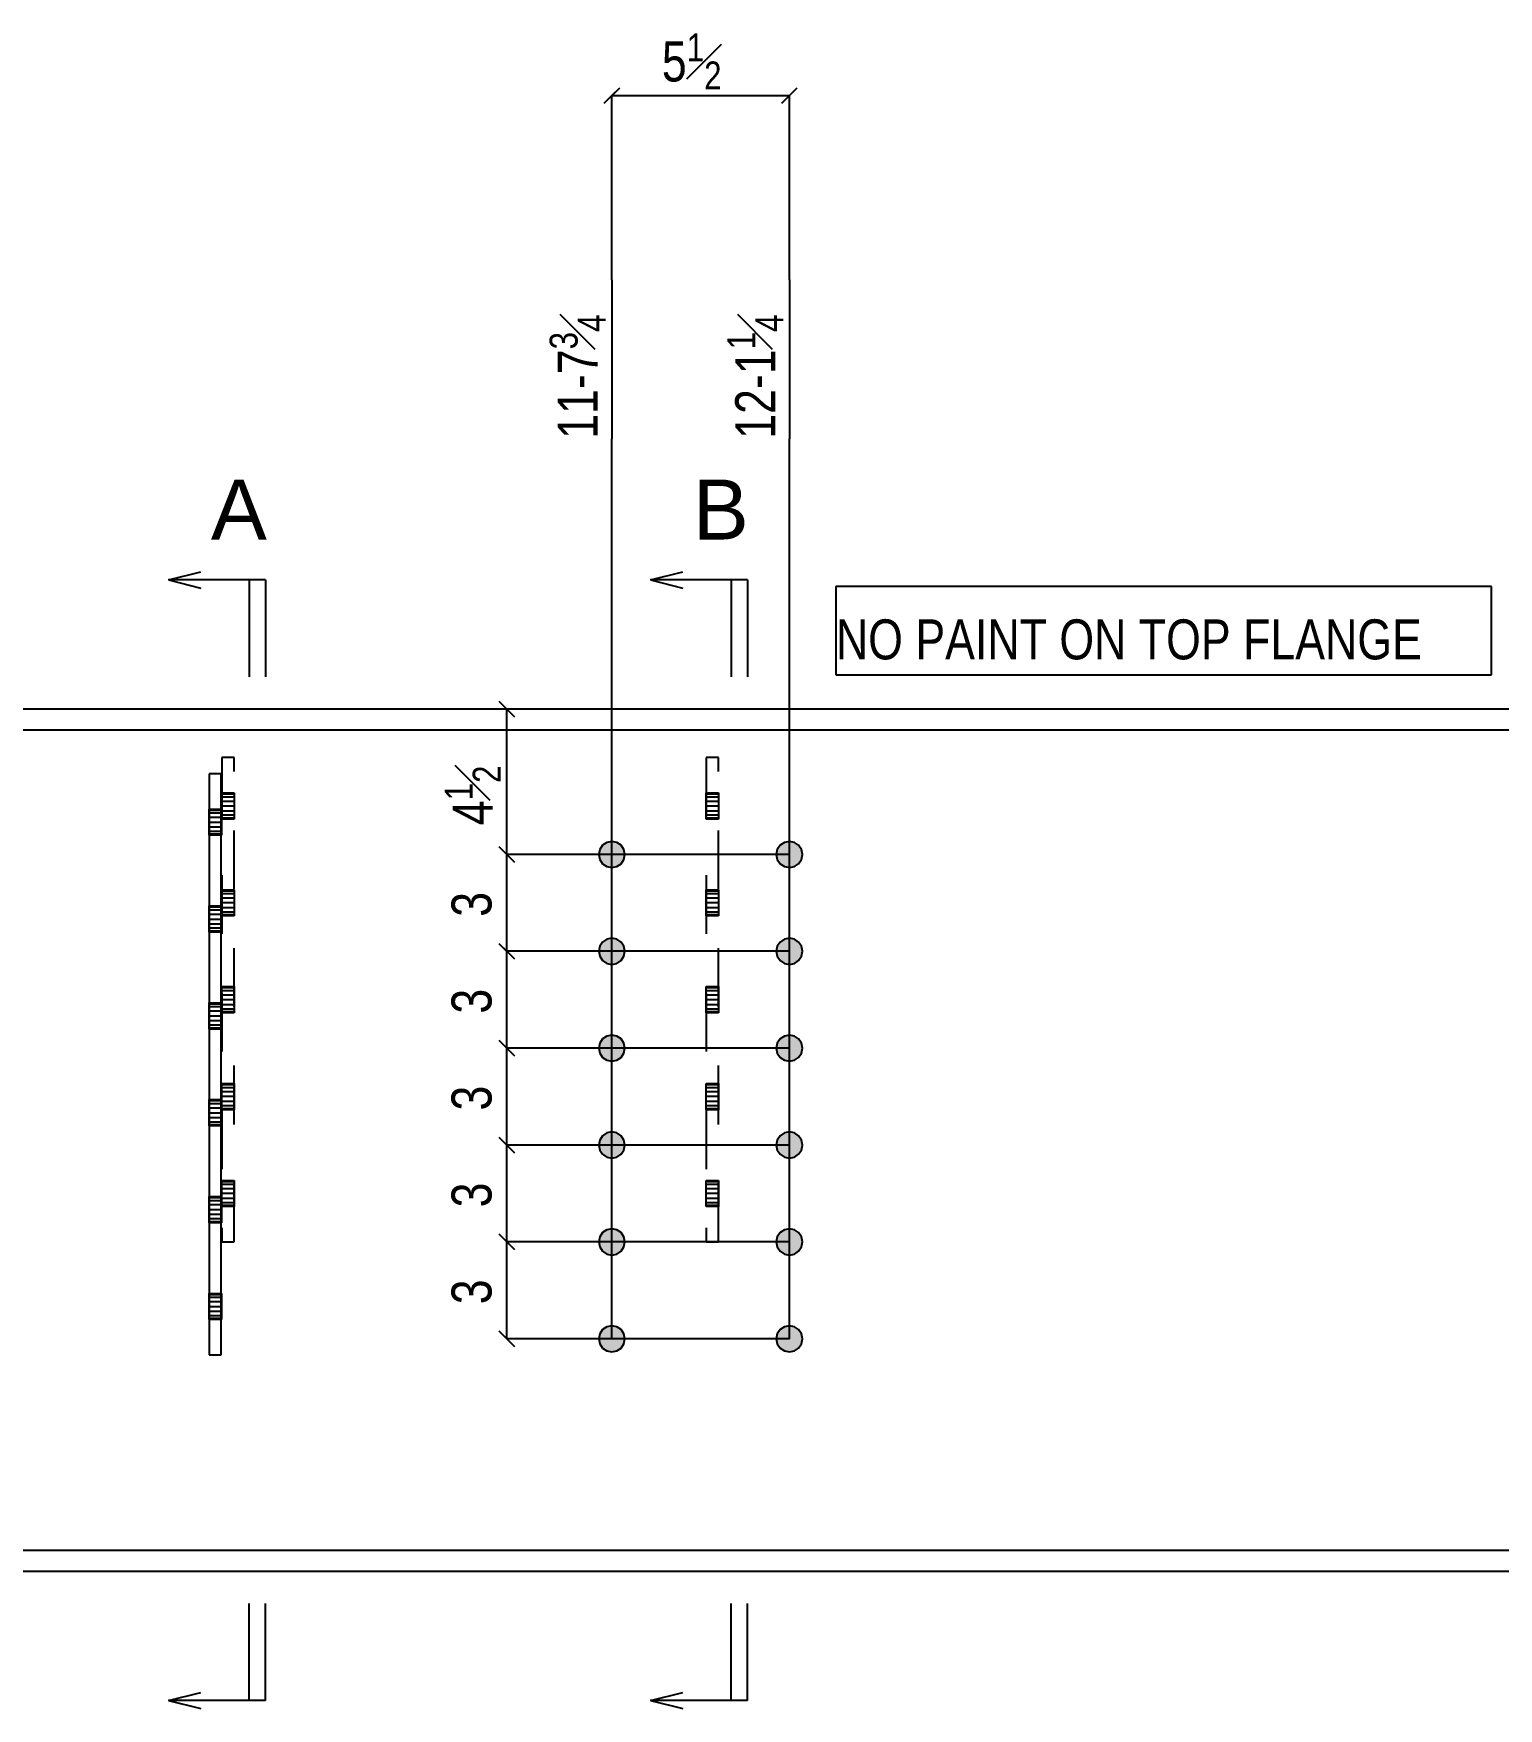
# Model space of a CAD drawing. Extents: x -23 to 149, y -71 to 107.
# Drawn here: x 22.3 to 67.7, y -30.9 to 20.9 of the extents above; entities that cross this region are included whole.
import ezdxf

# ---------------------------------------------------------------- set-up
doc = ezdxf.new("R2010")
doc.units = 0
doc.header["$LTSCALE"] = 91.023009
doc.header["$MEASUREMENT"] = 0
doc.linetypes.add('SDS2_5', pattern=[0.04, 0.02, -0.02])
doc.layers.get('0').update_dxf_attribs({"linetype": 'CONTINUOUS'})
for name, color, linetype in [('OUTLINE', 7, 'CONTINUOUS'), ('SYSTEM_ANNOTATION', 7, 'CONTINUOUS'), ('USER_ANNOTATION', 7, 'CONTINUOUS')]:
    doc.layers.add(name, color=color, linetype=linetype)
doc.styles.add('ARIAL', font='arial.ttf', dxfattribs={"width": 0.8, "height": 0.2})

msp = doc.modelspace()

# ---------------------------------------------------------------- hatches: boundary and pattern name
for points in [[(39.844, -4.5), (39.875, -4.655), (39.963, -4.787), (40.095, -4.875), (40.25, -4.906), (40.405, -4.875), (40.537, -4.787), (40.625, -4.655), (40.656, -4.5), (40.625, -4.345), (40.537, -4.213), (40.405, -4.125), (40.25, -4.094), (40.095, -4.125), (39.963, -4.213), (39.875, -4.345), (39.844, -4.5)], [(45.344, -4.5), (45.375, -4.655), (45.463, -4.787), (45.595, -4.875), (45.75, -4.906), (45.905, -4.875), (46.037, -4.787), (46.125, -4.655), (46.156, -4.5), (46.125, -4.345), (46.037, -4.213), (45.905, -4.125), (45.75, -4.094), (45.595, -4.125), (45.463, -4.213), (45.375, -4.345), (45.344, -4.5)], [(39.844, -7.5), (39.875, -7.655), (39.963, -7.787), (40.095, -7.875), (40.25, -7.906), (40.405, -7.875), (40.537, -7.787), (40.625, -7.655), (40.656, -7.5), (40.625, -7.345), (40.537, -7.213), (40.405, -7.125), (40.25, -7.094), (40.095, -7.125), (39.963, -7.213), (39.875, -7.345), (39.844, -7.5)], [(45.344, -7.5), (45.375, -7.655), (45.463, -7.787), (45.595, -7.875), (45.75, -7.906), (45.905, -7.875), (46.037, -7.787), (46.125, -7.655), (46.156, -7.5), (46.125, -7.345), (46.037, -7.213), (45.905, -7.125), (45.75, -7.094), (45.595, -7.125), (45.463, -7.213), (45.375, -7.345), (45.344, -7.5)], [(39.844, -10.5), (39.875, -10.655), (39.963, -10.787), (40.095, -10.875), (40.25, -10.906), (40.405, -10.875), (40.537, -10.787), (40.625, -10.655), (40.656, -10.5), (40.625, -10.345), (40.537, -10.213), (40.405, -10.125), (40.25, -10.094), (40.095, -10.125), (39.963, -10.213), (39.875, -10.345), (39.844, -10.5)], [(45.344, -10.5), (45.375, -10.655), (45.463, -10.787), (45.595, -10.875), (45.75, -10.906), (45.905, -10.875), (46.037, -10.787), (46.125, -10.655), (46.156, -10.5), (46.125, -10.345), (46.037, -10.213), (45.905, -10.125), (45.75, -10.094), (45.595, -10.125), (45.463, -10.213), (45.375, -10.345), (45.344, -10.5)], [(39.844, -13.5), (39.875, -13.655), (39.963, -13.787), (40.095, -13.875), (40.25, -13.906), (40.405, -13.875), (40.537, -13.787), (40.625, -13.655), (40.656, -13.5), (40.625, -13.345), (40.537, -13.213), (40.405, -13.125), (40.25, -13.094), (40.095, -13.125), (39.963, -13.213), (39.875, -13.345), (39.844, -13.5)], [(45.344, -13.5), (45.375, -13.655), (45.463, -13.787), (45.595, -13.875), (45.75, -13.906), (45.905, -13.875), (46.037, -13.787), (46.125, -13.655), (46.156, -13.5), (46.125, -13.345), (46.037, -13.213), (45.905, -13.125), (45.75, -13.094), (45.595, -13.125), (45.463, -13.213), (45.375, -13.345), (45.344, -13.5)], [(39.844, -16.5), (39.875, -16.655), (39.963, -16.787), (40.095, -16.875), (40.25, -16.906), (40.405, -16.875), (40.537, -16.787), (40.625, -16.655), (40.656, -16.5), (40.625, -16.345), (40.537, -16.213), (40.405, -16.125), (40.25, -16.094), (40.095, -16.125), (39.963, -16.213), (39.875, -16.345), (39.844, -16.5)], [(45.344, -16.5), (45.375, -16.655), (45.463, -16.787), (45.595, -16.875), (45.75, -16.906), (45.905, -16.875), (46.037, -16.787), (46.125, -16.655), (46.156, -16.5), (46.125, -16.345), (46.037, -16.213), (45.905, -16.125), (45.75, -16.094), (45.595, -16.125), (45.463, -16.213), (45.375, -16.345), (45.344, -16.5)], [(39.844, -19.5), (39.875, -19.655), (39.963, -19.787), (40.095, -19.875), (40.25, -19.906), (40.405, -19.875), (40.537, -19.787), (40.625, -19.655), (40.656, -19.5), (40.625, -19.345), (40.537, -19.213), (40.405, -19.125), (40.25, -19.094), (40.095, -19.125), (39.963, -19.213), (39.875, -19.345), (39.844, -19.5)], [(45.344, -19.5), (45.375, -19.655), (45.463, -19.787), (45.595, -19.875), (45.75, -19.906), (45.905, -19.875), (46.037, -19.787), (46.125, -19.655), (46.156, -19.5), (46.125, -19.345), (46.037, -19.213), (45.905, -19.125), (45.75, -19.094), (45.595, -19.125), (45.463, -19.213), (45.375, -19.345), (45.344, -19.5)]]:
    msp.add_hatch(color=3).paths.add_polyline_path(points, flags=16)

# ---------------------------------------------------------------- linework, layer by layer
at = {"layer": 'OUTLINE', "color": 2, "linetype": 'CONTINUOUS'}
for p, q in [((90.5, 0), (5.5, 0)), ((5.5, -0.64), (90.5, -0.64)), ((28.155, -2), (27.78, -2)), ((27.78, -2), (27.78, -20)), ((28.155, -20), (28.155, -2)), ((27.78, -20), (28.155, -20)), ((90.5, -26.06), (5.5, -26.06)), ((5.5, -26.7), (90.5, -26.7))]:
    msp.add_line(p, q, dxfattribs=at)
at = {"layer": 'OUTLINE', "color": 1, "linetype": 'SDS2_5'}
for p, q in [((28.55, -1.5), (28.175, -1.5)), ((28.175, -1.5), (28.175, -16.5)), ((28.55, -16.5), (28.55, -1.5)), ((43.55, -1.5), (43.175, -1.5)), ((43.175, -1.5), (43.175, -16.5)), ((43.55, -16.5), (43.55, -1.5)), ((27.775, -3.125), (27.775, -3.094)), ((27.775, -3.094), (27.78, -3.094)), ((27.78, -3.094), (28.155, -3.094)), ((28.155, -3.094), (28.16, -3.094)), ((28.16, -3.094), (28.16, -3.125)), ((28.17, -2.594), (28.175, -2.594)), ((28.17, -2.625), (28.17, -2.594)), ((28.17, -2.625), (28.175, -2.625)), ((28.17, -2.713), (28.17, -2.625)), ((28.17, -2.713), (28.175, -2.713)), ((28.17, -2.845), (28.17, -2.713)), ((28.17, -2.845), (28.175, -2.845)), ((28.17, -3), (28.17, -2.845)), ((28.175, -3), (28.17, -3)), ((28.17, -3.155), (28.17, -3)), ((28.175, -2.594), (28.55, -2.594)), ((28.175, -2.625), (28.55, -2.625)), ((28.175, -2.713), (28.55, -2.713)), ((28.175, -2.845), (28.55, -2.845)), ((28.55, -3), (28.175, -3)), ((28.55, -2.594), (28.555, -2.594)), ((28.55, -2.625), (28.555, -2.625)), ((28.55, -2.713), (28.555, -2.713)), ((28.55, -2.845), (28.555, -2.845)), ((28.555, -3), (28.55, -3)), ((28.555, -2.594), (28.555, -2.625)), ((28.555, -2.625), (28.555, -2.713)), ((28.555, -2.713), (28.555, -2.845)), ((28.555, -2.845), (28.555, -3)), ((28.555, -3), (28.555, -3.155)), ((43.17, -2.594), (43.175, -2.594)), ((43.17, -2.625), (43.17, -2.594)), ((43.17, -2.625), (43.175, -2.625)), ((43.17, -2.713), (43.17, -2.625)), ((43.17, -2.713), (43.175, -2.713)), ((43.17, -2.845), (43.17, -2.713)), ((43.17, -2.845), (43.175, -2.845)), ((43.17, -3), (43.17, -2.845)), ((43.175, -3), (43.17, -3)), ((43.17, -3.155), (43.17, -3)), ((43.175, -2.594), (43.55, -2.594)), ((43.175, -2.625), (43.55, -2.625)), ((43.175, -2.713), (43.55, -2.713)), ((43.175, -2.845), (43.55, -2.845)), ((43.55, -3), (43.175, -3)), ((43.55, -2.594), (43.555, -2.594)), ((43.55, -2.625), (43.555, -2.625)), ((43.55, -2.713), (43.555, -2.713)), ((43.55, -2.845), (43.555, -2.845)), ((43.555, -3), (43.55, -3)), ((43.555, -2.594), (43.555, -2.625)), ((43.555, -2.625), (43.555, -2.713)), ((43.555, -2.713), (43.555, -2.845)), ((43.555, -2.845), (43.555, -3)), ((43.555, -3), (43.555, -3.155)), ((27.775, -3.213), (27.775, -3.125)), ((27.775, -3.125), (27.78, -3.125)), ((27.775, -3.345), (27.775, -3.213)), ((27.775, -3.213), (27.78, -3.213)), ((27.775, -3.5), (27.775, -3.345)), ((27.775, -3.345), (27.78, -3.345)), ((27.775, -3.655), (27.775, -3.5)), ((27.775, -3.5), (27.78, -3.5)), ((27.78, -3.125), (28.155, -3.125)), ((27.78, -3.213), (28.155, -3.213)), ((27.78, -3.345), (28.155, -3.345)), ((27.78, -3.5), (28.155, -3.5)), ((28.155, -3.125), (28.16, -3.125)), ((28.155, -3.213), (28.16, -3.213)), ((28.155, -3.345), (28.16, -3.345)), ((28.155, -3.5), (28.16, -3.5)), ((28.16, -3.125), (28.16, -3.213)), ((28.16, -3.213), (28.16, -3.345)), ((28.16, -3.345), (28.16, -3.5)), ((28.16, -3.5), (28.16, -3.655)), ((28.175, -3.155), (28.17, -3.155)), ((28.17, -3.287), (28.17, -3.155)), ((28.175, -3.287), (28.17, -3.287)), ((28.17, -3.375), (28.17, -3.287)), ((28.175, -3.375), (28.17, -3.375)), ((28.17, -3.406), (28.17, -3.375)), ((28.175, -3.406), (28.17, -3.406)), ((28.55, -3.155), (28.175, -3.155)), ((28.55, -3.287), (28.175, -3.287)), ((28.55, -3.375), (28.175, -3.375)), ((28.55, -3.406), (28.175, -3.406)), ((28.555, -3.155), (28.55, -3.155)), ((28.555, -3.287), (28.55, -3.287)), ((28.555, -3.375), (28.55, -3.375)), ((28.555, -3.406), (28.55, -3.406)), ((28.555, -3.155), (28.555, -3.287)), ((28.555, -3.287), (28.555, -3.375)), ((28.555, -3.375), (28.555, -3.406)), ((43.175, -3.155), (43.17, -3.155)), ((43.17, -3.287), (43.17, -3.155)), ((43.175, -3.287), (43.17, -3.287)), ((43.17, -3.375), (43.17, -3.287)), ((43.175, -3.375), (43.17, -3.375)), ((43.17, -3.406), (43.17, -3.375)), ((43.175, -3.406), (43.17, -3.406)), ((43.55, -3.155), (43.175, -3.155)), ((43.55, -3.287), (43.175, -3.287)), ((43.55, -3.375), (43.175, -3.375)), ((43.55, -3.406), (43.175, -3.406)), ((43.555, -3.155), (43.55, -3.155)), ((43.555, -3.287), (43.55, -3.287)), ((43.555, -3.375), (43.55, -3.375)), ((43.555, -3.406), (43.55, -3.406)), ((43.555, -3.155), (43.555, -3.287)), ((43.555, -3.287), (43.555, -3.375)), ((43.555, -3.375), (43.555, -3.406)), ((27.775, -3.787), (27.775, -3.655)), ((27.78, -3.655), (27.775, -3.655)), ((27.775, -3.875), (27.775, -3.787)), ((27.78, -3.787), (27.775, -3.787)), ((27.775, -3.906), (27.775, -3.875)), ((27.78, -3.875), (27.775, -3.875)), ((27.78, -3.906), (27.775, -3.906)), ((28.155, -3.655), (27.78, -3.655)), ((28.155, -3.787), (27.78, -3.787)), ((28.155, -3.875), (27.78, -3.875)), ((28.155, -3.906), (27.78, -3.906)), ((28.16, -3.655), (28.155, -3.655)), ((28.16, -3.787), (28.155, -3.787)), ((28.16, -3.875), (28.155, -3.875)), ((28.16, -3.906), (28.155, -3.906)), ((28.16, -3.655), (28.16, -3.787)), ((28.16, -3.787), (28.16, -3.875)), ((28.16, -3.875), (28.16, -3.906)), ((28.17, -5.594), (28.175, -5.594)), ((28.17, -5.625), (28.17, -5.594)), ((28.17, -5.625), (28.175, -5.625)), ((28.17, -5.713), (28.17, -5.625)), ((28.175, -5.594), (28.55, -5.594)), ((28.175, -5.625), (28.55, -5.625)), ((28.55, -5.594), (28.555, -5.594)), ((28.55, -5.625), (28.555, -5.625)), ((28.555, -5.594), (28.555, -5.625)), ((28.555, -5.625), (28.555, -5.713)), ((43.17, -5.594), (43.175, -5.594)), ((43.17, -5.625), (43.17, -5.594)), ((43.17, -5.625), (43.175, -5.625)), ((43.17, -5.713), (43.17, -5.625)), ((43.175, -5.594), (43.55, -5.594)), ((43.175, -5.625), (43.55, -5.625)), ((43.55, -5.594), (43.555, -5.594)), ((43.55, -5.625), (43.555, -5.625)), ((43.555, -5.594), (43.555, -5.625)), ((43.555, -5.625), (43.555, -5.713)), ((27.775, -6.125), (27.775, -6.094)), ((27.775, -6.094), (27.78, -6.094)), ((27.775, -6.213), (27.775, -6.125)), ((27.775, -6.125), (27.78, -6.125)), ((27.775, -6.345), (27.775, -6.213)), ((27.775, -6.213), (27.78, -6.213)), ((27.78, -6.094), (28.155, -6.094)), ((27.78, -6.125), (28.155, -6.125)), ((27.78, -6.213), (28.155, -6.213)), ((28.155, -6.094), (28.16, -6.094)), ((28.155, -6.125), (28.16, -6.125)), ((28.155, -6.213), (28.16, -6.213)), ((28.16, -6.094), (28.16, -6.125)), ((28.16, -6.125), (28.16, -6.213)), ((28.16, -6.213), (28.16, -6.345)), ((28.17, -5.713), (28.175, -5.713)), ((28.17, -5.845), (28.17, -5.713)), ((28.17, -5.845), (28.175, -5.845)), ((28.17, -6), (28.17, -5.845)), ((28.175, -6), (28.17, -6)), ((28.17, -6.155), (28.17, -6)), ((28.175, -6.155), (28.17, -6.155)), ((28.17, -6.287), (28.17, -6.155)), ((28.175, -5.713), (28.55, -5.713)), ((28.175, -5.845), (28.55, -5.845)), ((28.55, -6), (28.175, -6)), ((28.55, -6.155), (28.175, -6.155)), ((28.55, -5.713), (28.555, -5.713)), ((28.55, -5.845), (28.555, -5.845)), ((28.555, -6), (28.55, -6)), ((28.555, -6.155), (28.55, -6.155)), ((28.555, -5.713), (28.555, -5.845)), ((28.555, -5.845), (28.555, -6)), ((28.555, -6), (28.555, -6.155)), ((28.555, -6.155), (28.555, -6.287)), ((43.17, -5.713), (43.175, -5.713)), ((43.17, -5.845), (43.17, -5.713)), ((43.17, -5.845), (43.175, -5.845)), ((43.17, -6), (43.17, -5.845)), ((43.175, -6), (43.17, -6)), ((43.17, -6.155), (43.17, -6)), ((43.175, -6.155), (43.17, -6.155)), ((43.17, -6.287), (43.17, -6.155)), ((43.175, -5.713), (43.55, -5.713)), ((43.175, -5.845), (43.55, -5.845)), ((43.55, -6), (43.175, -6)), ((43.55, -6.155), (43.175, -6.155)), ((43.55, -5.713), (43.555, -5.713)), ((43.55, -5.845), (43.555, -5.845)), ((43.555, -6), (43.55, -6)), ((43.555, -6.155), (43.55, -6.155)), ((43.555, -5.713), (43.555, -5.845)), ((43.555, -5.845), (43.555, -6)), ((43.555, -6), (43.555, -6.155)), ((43.555, -6.155), (43.555, -6.287)), ((27.775, -6.5), (27.775, -6.345)), ((27.775, -6.345), (27.78, -6.345)), ((27.775, -6.655), (27.775, -6.5)), ((27.775, -6.5), (27.78, -6.5)), ((27.775, -6.787), (27.775, -6.655)), ((27.78, -6.655), (27.775, -6.655)), ((27.78, -6.345), (28.155, -6.345)), ((27.78, -6.5), (28.155, -6.5)), ((28.155, -6.655), (27.78, -6.655)), ((28.155, -6.345), (28.16, -6.345)), ((28.155, -6.5), (28.16, -6.5)), ((28.16, -6.655), (28.155, -6.655)), ((28.16, -6.345), (28.16, -6.5)), ((28.16, -6.5), (28.16, -6.655)), ((28.16, -6.655), (28.16, -6.787)), ((28.175, -6.287), (28.17, -6.287)), ((28.17, -6.375), (28.17, -6.287)), ((28.175, -6.375), (28.17, -6.375)), ((28.17, -6.406), (28.17, -6.375)), ((28.175, -6.406), (28.17, -6.406)), ((28.55, -6.287), (28.175, -6.287)), ((28.55, -6.375), (28.175, -6.375)), ((28.55, -6.406), (28.175, -6.406)), ((28.555, -6.287), (28.55, -6.287)), ((28.555, -6.375), (28.55, -6.375)), ((28.555, -6.406), (28.55, -6.406)), ((28.555, -6.287), (28.555, -6.375)), ((28.555, -6.375), (28.555, -6.406)), ((43.175, -6.287), (43.17, -6.287)), ((43.17, -6.375), (43.17, -6.287)), ((43.175, -6.375), (43.17, -6.375)), ((43.17, -6.406), (43.17, -6.375)), ((43.175, -6.406), (43.17, -6.406)), ((43.55, -6.287), (43.175, -6.287)), ((43.55, -6.375), (43.175, -6.375)), ((43.55, -6.406), (43.175, -6.406)), ((43.555, -6.287), (43.55, -6.287)), ((43.555, -6.375), (43.55, -6.375)), ((43.555, -6.406), (43.55, -6.406)), ((43.555, -6.287), (43.555, -6.375)), ((43.555, -6.375), (43.555, -6.406)), ((27.775, -6.875), (27.775, -6.787)), ((27.78, -6.787), (27.775, -6.787)), ((27.775, -6.906), (27.775, -6.875)), ((27.78, -6.875), (27.775, -6.875)), ((27.78, -6.906), (27.775, -6.906)), ((28.155, -6.787), (27.78, -6.787)), ((28.155, -6.875), (27.78, -6.875)), ((28.155, -6.906), (27.78, -6.906)), ((28.16, -6.787), (28.155, -6.787)), ((28.16, -6.875), (28.155, -6.875)), ((28.16, -6.906), (28.155, -6.906)), ((28.16, -6.787), (28.16, -6.875)), ((28.16, -6.875), (28.16, -6.906)), ((28.17, -8.594), (28.175, -8.594)), ((28.17, -8.625), (28.17, -8.594)), ((28.17, -8.625), (28.175, -8.625)), ((28.17, -8.713), (28.17, -8.625)), ((28.17, -8.713), (28.175, -8.713)), ((28.17, -8.845), (28.17, -8.713)), ((28.175, -8.594), (28.55, -8.594)), ((28.175, -8.625), (28.55, -8.625)), ((28.175, -8.713), (28.55, -8.713)), ((28.55, -8.594), (28.555, -8.594)), ((28.55, -8.625), (28.555, -8.625)), ((28.55, -8.713), (28.555, -8.713)), ((28.555, -8.594), (28.555, -8.625)), ((28.555, -8.625), (28.555, -8.713)), ((28.555, -8.713), (28.555, -8.845)), ((43.17, -8.594), (43.175, -8.594)), ((43.17, -8.625), (43.17, -8.594)), ((43.17, -8.625), (43.175, -8.625)), ((43.17, -8.713), (43.17, -8.625)), ((43.17, -8.713), (43.175, -8.713)), ((43.17, -8.845), (43.17, -8.713)), ((43.175, -8.594), (43.55, -8.594)), ((43.175, -8.625), (43.55, -8.625)), ((43.175, -8.713), (43.55, -8.713)), ((43.55, -8.594), (43.555, -8.594)), ((43.55, -8.625), (43.555, -8.625)), ((43.55, -8.713), (43.555, -8.713)), ((43.555, -8.594), (43.555, -8.625)), ((43.555, -8.625), (43.555, -8.713)), ((43.555, -8.713), (43.555, -8.845)), ((27.775, -9.125), (27.775, -9.094)), ((27.775, -9.094), (27.78, -9.094)), ((27.775, -9.213), (27.775, -9.125)), ((27.775, -9.125), (27.78, -9.125)), ((27.775, -9.345), (27.775, -9.213)), ((27.775, -9.213), (27.78, -9.213)), ((27.78, -9.094), (28.155, -9.094)), ((27.78, -9.125), (28.155, -9.125)), ((27.78, -9.213), (28.155, -9.213)), ((28.155, -9.094), (28.16, -9.094)), ((28.155, -9.125), (28.16, -9.125)), ((28.155, -9.213), (28.16, -9.213)), ((28.16, -9.094), (28.16, -9.125)), ((28.16, -9.125), (28.16, -9.213)), ((28.16, -9.213), (28.16, -9.345)), ((28.17, -8.845), (28.175, -8.845)), ((28.17, -9), (28.17, -8.845)), ((28.175, -9), (28.17, -9)), ((28.17, -9.155), (28.17, -9)), ((28.175, -9.155), (28.17, -9.155)), ((28.17, -9.287), (28.17, -9.155)), ((28.175, -9.287), (28.17, -9.287)), ((28.17, -9.375), (28.17, -9.287)), ((28.175, -8.845), (28.55, -8.845)), ((28.55, -9), (28.175, -9)), ((28.55, -9.155), (28.175, -9.155)), ((28.55, -9.287), (28.175, -9.287)), ((28.55, -8.845), (28.555, -8.845)), ((28.555, -9), (28.55, -9)), ((28.555, -9.155), (28.55, -9.155)), ((28.555, -9.287), (28.55, -9.287)), ((28.555, -8.845), (28.555, -9)), ((28.555, -9), (28.555, -9.155)), ((28.555, -9.155), (28.555, -9.287)), ((28.555, -9.287), (28.555, -9.375)), ((43.17, -8.845), (43.175, -8.845)), ((43.17, -9), (43.17, -8.845)), ((43.175, -9), (43.17, -9)), ((43.17, -9.155), (43.17, -9)), ((43.175, -9.155), (43.17, -9.155)), ((43.17, -9.287), (43.17, -9.155)), ((43.175, -9.287), (43.17, -9.287)), ((43.17, -9.375), (43.17, -9.287)), ((43.175, -8.845), (43.55, -8.845)), ((43.55, -9), (43.175, -9)), ((43.55, -9.155), (43.175, -9.155)), ((43.55, -9.287), (43.175, -9.287)), ((43.55, -8.845), (43.555, -8.845)), ((43.555, -9), (43.55, -9)), ((43.555, -9.155), (43.55, -9.155)), ((43.555, -9.287), (43.55, -9.287)), ((43.555, -8.845), (43.555, -9)), ((43.555, -9), (43.555, -9.155)), ((43.555, -9.155), (43.555, -9.287)), ((43.555, -9.287), (43.555, -9.375)), ((27.775, -9.5), (27.775, -9.345)), ((27.775, -9.345), (27.78, -9.345)), ((27.775, -9.655), (27.775, -9.5)), ((27.775, -9.5), (27.78, -9.5)), ((27.775, -9.787), (27.775, -9.655)), ((27.78, -9.655), (27.775, -9.655)), ((27.775, -9.875), (27.775, -9.787)), ((27.78, -9.787), (27.775, -9.787)), ((27.78, -9.345), (28.155, -9.345)), ((27.78, -9.5), (28.155, -9.5)), ((28.155, -9.655), (27.78, -9.655)), ((28.155, -9.787), (27.78, -9.787)), ((28.155, -9.345), (28.16, -9.345)), ((28.155, -9.5), (28.16, -9.5)), ((28.16, -9.655), (28.155, -9.655)), ((28.16, -9.787), (28.155, -9.787)), ((28.16, -9.345), (28.16, -9.5)), ((28.16, -9.5), (28.16, -9.655)), ((28.16, -9.655), (28.16, -9.787)), ((28.16, -9.787), (28.16, -9.875)), ((28.175, -9.375), (28.17, -9.375)), ((28.17, -9.406), (28.17, -9.375)), ((28.175, -9.406), (28.17, -9.406)), ((28.55, -9.375), (28.175, -9.375)), ((28.55, -9.406), (28.175, -9.406)), ((28.555, -9.375), (28.55, -9.375)), ((28.555, -9.406), (28.55, -9.406)), ((28.555, -9.375), (28.555, -9.406)), ((43.175, -9.375), (43.17, -9.375)), ((43.17, -9.406), (43.17, -9.375)), ((43.175, -9.406), (43.17, -9.406)), ((43.55, -9.375), (43.175, -9.375)), ((43.55, -9.406), (43.175, -9.406)), ((43.555, -9.375), (43.55, -9.375)), ((43.555, -9.406), (43.55, -9.406)), ((43.555, -9.375), (43.555, -9.406)), ((27.775, -9.906), (27.775, -9.875)), ((27.78, -9.875), (27.775, -9.875)), ((27.78, -9.906), (27.775, -9.906)), ((28.155, -9.875), (27.78, -9.875)), ((28.155, -9.906), (27.78, -9.906)), ((28.16, -9.875), (28.155, -9.875)), ((28.16, -9.906), (28.155, -9.906)), ((28.16, -9.875), (28.16, -9.906)), ((28.17, -11.594), (28.175, -11.594)), ((28.17, -11.625), (28.17, -11.594)), ((28.17, -11.625), (28.175, -11.625)), ((28.17, -11.713), (28.17, -11.625)), ((28.17, -11.713), (28.175, -11.713)), ((28.17, -11.845), (28.17, -11.713)), ((28.17, -11.845), (28.175, -11.845)), ((28.17, -12), (28.17, -11.845)), ((28.175, -11.594), (28.55, -11.594)), ((28.175, -11.625), (28.55, -11.625)), ((28.175, -11.713), (28.55, -11.713)), ((28.175, -11.845), (28.55, -11.845)), ((28.55, -11.594), (28.555, -11.594)), ((28.55, -11.625), (28.555, -11.625)), ((28.55, -11.713), (28.555, -11.713)), ((28.55, -11.845), (28.555, -11.845)), ((28.555, -11.594), (28.555, -11.625)), ((28.555, -11.625), (28.555, -11.713)), ((28.555, -11.713), (28.555, -11.845)), ((28.555, -11.845), (28.555, -12)), ((43.17, -11.594), (43.175, -11.594)), ((43.17, -11.625), (43.17, -11.594)), ((43.17, -11.625), (43.175, -11.625)), ((43.17, -11.713), (43.17, -11.625)), ((43.17, -11.713), (43.175, -11.713)), ((43.17, -11.845), (43.17, -11.713)), ((43.17, -11.845), (43.175, -11.845)), ((43.17, -12), (43.17, -11.845)), ((43.175, -11.594), (43.55, -11.594)), ((43.175, -11.625), (43.55, -11.625)), ((43.175, -11.713), (43.55, -11.713)), ((43.175, -11.845), (43.55, -11.845)), ((43.55, -11.594), (43.555, -11.594)), ((43.55, -11.625), (43.555, -11.625)), ((43.55, -11.713), (43.555, -11.713)), ((43.55, -11.845), (43.555, -11.845)), ((43.555, -11.594), (43.555, -11.625)), ((43.555, -11.625), (43.555, -11.713)), ((43.555, -11.713), (43.555, -11.845)), ((43.555, -11.845), (43.555, -12)), ((27.775, -12.125), (27.775, -12.094)), ((27.775, -12.094), (27.78, -12.094)), ((27.775, -12.213), (27.775, -12.125)), ((27.775, -12.125), (27.78, -12.125)), ((27.775, -12.345), (27.775, -12.213)), ((27.775, -12.213), (27.78, -12.213)), ((27.775, -12.5), (27.775, -12.345)), ((27.775, -12.345), (27.78, -12.345)), ((27.78, -12.094), (28.155, -12.094)), ((27.78, -12.125), (28.155, -12.125)), ((27.78, -12.213), (28.155, -12.213)), ((27.78, -12.345), (28.155, -12.345)), ((28.155, -12.094), (28.16, -12.094)), ((28.155, -12.125), (28.16, -12.125)), ((28.155, -12.213), (28.16, -12.213)), ((28.155, -12.345), (28.16, -12.345)), ((28.16, -12.094), (28.16, -12.125)), ((28.16, -12.125), (28.16, -12.213)), ((28.16, -12.213), (28.16, -12.345)), ((28.16, -12.345), (28.16, -12.5)), ((28.175, -12), (28.17, -12)), ((28.17, -12.155), (28.17, -12)), ((28.175, -12.155), (28.17, -12.155)), ((28.17, -12.287), (28.17, -12.155)), ((28.175, -12.287), (28.17, -12.287)), ((28.17, -12.375), (28.17, -12.287)), ((28.175, -12.375), (28.17, -12.375)), ((28.17, -12.406), (28.17, -12.375)), ((28.175, -12.406), (28.17, -12.406)), ((28.55, -12), (28.175, -12)), ((28.55, -12.155), (28.175, -12.155)), ((28.55, -12.287), (28.175, -12.287)), ((28.55, -12.375), (28.175, -12.375)), ((28.55, -12.406), (28.175, -12.406)), ((28.555, -12), (28.55, -12)), ((28.555, -12.155), (28.55, -12.155)), ((28.555, -12.287), (28.55, -12.287)), ((28.555, -12.375), (28.55, -12.375)), ((28.555, -12.406), (28.55, -12.406)), ((28.555, -12), (28.555, -12.155)), ((28.555, -12.155), (28.555, -12.287)), ((28.555, -12.287), (28.555, -12.375)), ((28.555, -12.375), (28.555, -12.406)), ((43.175, -12), (43.17, -12)), ((43.17, -12.155), (43.17, -12)), ((43.175, -12.155), (43.17, -12.155)), ((43.17, -12.287), (43.17, -12.155)), ((43.175, -12.287), (43.17, -12.287)), ((43.17, -12.375), (43.17, -12.287)), ((43.175, -12.375), (43.17, -12.375)), ((43.17, -12.406), (43.17, -12.375)), ((43.175, -12.406), (43.17, -12.406)), ((43.55, -12), (43.175, -12)), ((43.55, -12.155), (43.175, -12.155)), ((43.55, -12.287), (43.175, -12.287)), ((43.55, -12.375), (43.175, -12.375)), ((43.55, -12.406), (43.175, -12.406)), ((43.555, -12), (43.55, -12)), ((43.555, -12.155), (43.55, -12.155)), ((43.555, -12.287), (43.55, -12.287)), ((43.555, -12.375), (43.55, -12.375)), ((43.555, -12.406), (43.55, -12.406)), ((43.555, -12), (43.555, -12.155)), ((43.555, -12.155), (43.555, -12.287)), ((43.555, -12.287), (43.555, -12.375)), ((43.555, -12.375), (43.555, -12.406)), ((27.775, -12.655), (27.775, -12.5)), ((27.775, -12.5), (27.78, -12.5)), ((27.775, -12.787), (27.775, -12.655)), ((27.78, -12.655), (27.775, -12.655)), ((27.775, -12.875), (27.775, -12.787)), ((27.78, -12.787), (27.775, -12.787)), ((27.775, -12.906), (27.775, -12.875)), ((27.78, -12.875), (27.775, -12.875)), ((27.78, -12.906), (27.775, -12.906)), ((27.78, -12.5), (28.155, -12.5)), ((28.155, -12.655), (27.78, -12.655)), ((28.155, -12.787), (27.78, -12.787)), ((28.155, -12.875), (27.78, -12.875)), ((28.155, -12.906), (27.78, -12.906)), ((28.155, -12.5), (28.16, -12.5)), ((28.16, -12.655), (28.155, -12.655)), ((28.16, -12.787), (28.155, -12.787)), ((28.16, -12.875), (28.155, -12.875)), ((28.16, -12.906), (28.155, -12.906)), ((28.16, -12.5), (28.16, -12.655)), ((28.16, -12.655), (28.16, -12.787)), ((28.16, -12.787), (28.16, -12.875)), ((28.16, -12.875), (28.16, -12.906)), ((28.17, -14.594), (28.175, -14.594)), ((28.17, -14.625), (28.17, -14.594)), ((28.17, -14.625), (28.175, -14.625)), ((28.17, -14.713), (28.17, -14.625)), ((28.17, -14.713), (28.175, -14.713)), ((28.17, -14.845), (28.17, -14.713)), ((28.17, -14.845), (28.175, -14.845)), ((28.17, -15), (28.17, -14.845)), ((28.175, -15), (28.17, -15)), ((28.17, -15.155), (28.17, -15)), ((28.175, -14.594), (28.55, -14.594)), ((28.175, -14.625), (28.55, -14.625)), ((28.175, -14.713), (28.55, -14.713)), ((28.175, -14.845), (28.55, -14.845)), ((28.55, -15), (28.175, -15)), ((28.55, -14.594), (28.555, -14.594)), ((28.55, -14.625), (28.555, -14.625)), ((28.55, -14.713), (28.555, -14.713)), ((28.55, -14.845), (28.555, -14.845)), ((28.555, -15), (28.55, -15)), ((28.555, -14.594), (28.555, -14.625)), ((28.555, -14.625), (28.555, -14.713)), ((28.555, -14.713), (28.555, -14.845)), ((28.555, -14.845), (28.555, -15)), ((28.555, -15), (28.555, -15.155)), ((43.17, -14.594), (43.175, -14.594)), ((43.17, -14.625), (43.17, -14.594)), ((43.17, -14.625), (43.175, -14.625)), ((43.17, -14.713), (43.17, -14.625)), ((43.17, -14.713), (43.175, -14.713)), ((43.17, -14.845), (43.17, -14.713)), ((43.17, -14.845), (43.175, -14.845)), ((43.17, -15), (43.17, -14.845)), ((43.175, -15), (43.17, -15)), ((43.17, -15.155), (43.17, -15)), ((43.175, -14.594), (43.55, -14.594)), ((43.175, -14.625), (43.55, -14.625)), ((43.175, -14.713), (43.55, -14.713)), ((43.175, -14.845), (43.55, -14.845)), ((43.55, -15), (43.175, -15)), ((43.55, -14.594), (43.555, -14.594)), ((43.55, -14.625), (43.555, -14.625)), ((43.55, -14.713), (43.555, -14.713)), ((43.55, -14.845), (43.555, -14.845)), ((43.555, -15), (43.55, -15)), ((43.555, -14.594), (43.555, -14.625)), ((43.555, -14.625), (43.555, -14.713)), ((43.555, -14.713), (43.555, -14.845)), ((43.555, -14.845), (43.555, -15)), ((43.555, -15), (43.555, -15.155)), ((27.775, -15.125), (27.775, -15.094)), ((27.775, -15.094), (27.78, -15.094)), ((27.775, -15.213), (27.775, -15.125)), ((27.775, -15.125), (27.78, -15.125)), ((27.775, -15.345), (27.775, -15.213)), ((27.775, -15.213), (27.78, -15.213)), ((27.775, -15.5), (27.775, -15.345)), ((27.775, -15.345), (27.78, -15.345)), ((27.775, -15.655), (27.775, -15.5)), ((27.775, -15.5), (27.78, -15.5)), ((27.78, -15.094), (28.155, -15.094)), ((27.78, -15.125), (28.155, -15.125)), ((27.78, -15.213), (28.155, -15.213)), ((27.78, -15.345), (28.155, -15.345)), ((27.78, -15.5), (28.155, -15.5)), ((28.155, -15.094), (28.16, -15.094)), ((28.155, -15.125), (28.16, -15.125)), ((28.155, -15.213), (28.16, -15.213)), ((28.155, -15.345), (28.16, -15.345)), ((28.155, -15.5), (28.16, -15.5)), ((28.16, -15.094), (28.16, -15.125)), ((28.16, -15.125), (28.16, -15.213)), ((28.16, -15.213), (28.16, -15.345)), ((28.16, -15.345), (28.16, -15.5)), ((28.16, -15.5), (28.16, -15.655)), ((28.175, -15.155), (28.17, -15.155)), ((28.17, -15.287), (28.17, -15.155)), ((28.175, -15.287), (28.17, -15.287)), ((28.17, -15.375), (28.17, -15.287)), ((28.175, -15.375), (28.17, -15.375)), ((28.17, -15.406), (28.17, -15.375)), ((28.175, -15.406), (28.17, -15.406)), ((28.55, -15.155), (28.175, -15.155)), ((28.55, -15.287), (28.175, -15.287)), ((28.55, -15.375), (28.175, -15.375)), ((28.55, -15.406), (28.175, -15.406)), ((28.555, -15.155), (28.55, -15.155)), ((28.555, -15.287), (28.55, -15.287)), ((28.555, -15.375), (28.55, -15.375)), ((28.555, -15.406), (28.55, -15.406)), ((28.555, -15.155), (28.555, -15.287)), ((28.555, -15.287), (28.555, -15.375)), ((28.555, -15.375), (28.555, -15.406)), ((43.175, -15.155), (43.17, -15.155)), ((43.17, -15.287), (43.17, -15.155)), ((43.175, -15.287), (43.17, -15.287)), ((43.17, -15.375), (43.17, -15.287)), ((43.175, -15.375), (43.17, -15.375)), ((43.17, -15.406), (43.17, -15.375)), ((43.175, -15.406), (43.17, -15.406)), ((43.55, -15.155), (43.175, -15.155)), ((43.55, -15.287), (43.175, -15.287)), ((43.55, -15.375), (43.175, -15.375)), ((43.55, -15.406), (43.175, -15.406)), ((43.555, -15.155), (43.55, -15.155)), ((43.555, -15.287), (43.55, -15.287)), ((43.555, -15.375), (43.55, -15.375)), ((43.555, -15.406), (43.55, -15.406)), ((43.555, -15.155), (43.555, -15.287)), ((43.555, -15.287), (43.555, -15.375)), ((43.555, -15.375), (43.555, -15.406)), ((27.775, -15.787), (27.775, -15.655)), ((27.78, -15.655), (27.775, -15.655)), ((27.775, -15.875), (27.775, -15.787)), ((27.78, -15.787), (27.775, -15.787)), ((27.775, -15.906), (27.775, -15.875)), ((27.78, -15.875), (27.775, -15.875)), ((27.78, -15.906), (27.775, -15.906)), ((28.155, -15.655), (27.78, -15.655)), ((28.155, -15.787), (27.78, -15.787)), ((28.155, -15.875), (27.78, -15.875)), ((28.155, -15.906), (27.78, -15.906)), ((28.16, -15.655), (28.155, -15.655)), ((28.16, -15.787), (28.155, -15.787)), ((28.16, -15.875), (28.155, -15.875)), ((28.16, -15.906), (28.155, -15.906)), ((28.16, -15.655), (28.16, -15.787)), ((28.16, -15.787), (28.16, -15.875)), ((28.16, -15.875), (28.16, -15.906)), ((28.175, -16.5), (28.55, -16.5)), ((43.175, -16.5), (43.55, -16.5)), ((27.775, -18.125), (27.775, -18.094)), ((27.775, -18.094), (27.78, -18.094)), ((27.775, -18.213), (27.775, -18.125)), ((27.775, -18.125), (27.78, -18.125)), ((27.78, -18.094), (28.155, -18.094)), ((27.78, -18.125), (28.155, -18.125)), ((28.155, -18.094), (28.16, -18.094)), ((28.155, -18.125), (28.16, -18.125)), ((28.16, -18.094), (28.16, -18.125)), ((28.16, -18.125), (28.16, -18.213)), ((27.775, -18.345), (27.775, -18.213)), ((27.775, -18.213), (27.78, -18.213)), ((27.775, -18.5), (27.775, -18.345)), ((27.775, -18.345), (27.78, -18.345)), ((27.775, -18.655), (27.775, -18.5)), ((27.775, -18.5), (27.78, -18.5)), ((27.775, -18.787), (27.775, -18.655)), ((27.78, -18.655), (27.775, -18.655)), ((27.78, -18.213), (28.155, -18.213)), ((27.78, -18.345), (28.155, -18.345)), ((27.78, -18.5), (28.155, -18.5)), ((28.155, -18.655), (27.78, -18.655)), ((28.155, -18.213), (28.16, -18.213)), ((28.155, -18.345), (28.16, -18.345)), ((28.155, -18.5), (28.16, -18.5)), ((28.16, -18.655), (28.155, -18.655)), ((28.16, -18.213), (28.16, -18.345)), ((28.16, -18.345), (28.16, -18.5)), ((28.16, -18.5), (28.16, -18.655)), ((28.16, -18.655), (28.16, -18.787)), ((27.775, -18.875), (27.775, -18.787)), ((27.78, -18.787), (27.775, -18.787)), ((27.775, -18.906), (27.775, -18.875)), ((27.78, -18.875), (27.775, -18.875)), ((27.78, -18.906), (27.775, -18.906)), ((28.155, -18.787), (27.78, -18.787)), ((28.155, -18.875), (27.78, -18.875)), ((28.155, -18.906), (27.78, -18.906)), ((28.16, -18.787), (28.155, -18.787)), ((28.16, -18.875), (28.155, -18.875)), ((28.16, -18.906), (28.155, -18.906)), ((28.16, -18.787), (28.16, -18.875)), ((28.16, -18.875), (28.16, -18.906))]:
    msp.add_line(p, q, dxfattribs=at)
at = {"layer": 'OUTLINE', "color": 1, "linetype": 'CONTINUOUS'}
for points in [[(39.844, -4.5), (39.875, -4.655), (39.963, -4.787), (40.095, -4.875), (40.25, -4.906), (40.405, -4.875), (40.537, -4.787), (40.625, -4.655), (40.656, -4.5), (40.625, -4.345), (40.537, -4.213), (40.405, -4.125), (40.25, -4.094), (40.095, -4.125), (39.963, -4.213), (39.875, -4.345), (39.844, -4.5)], [(45.344, -4.5), (45.375, -4.655), (45.463, -4.787), (45.595, -4.875), (45.75, -4.906), (45.905, -4.875), (46.037, -4.787), (46.125, -4.655), (46.156, -4.5), (46.125, -4.345), (46.037, -4.213), (45.905, -4.125), (45.75, -4.094), (45.595, -4.125), (45.463, -4.213), (45.375, -4.345), (45.344, -4.5)], [(39.844, -7.5), (39.875, -7.655), (39.963, -7.787), (40.095, -7.875), (40.25, -7.906), (40.405, -7.875), (40.537, -7.787), (40.625, -7.655), (40.656, -7.5), (40.625, -7.345), (40.537, -7.213), (40.405, -7.125), (40.25, -7.094), (40.095, -7.125), (39.963, -7.213), (39.875, -7.345), (39.844, -7.5)], [(45.344, -7.5), (45.375, -7.655), (45.463, -7.787), (45.595, -7.875), (45.75, -7.906), (45.905, -7.875), (46.037, -7.787), (46.125, -7.655), (46.156, -7.5), (46.125, -7.345), (46.037, -7.213), (45.905, -7.125), (45.75, -7.094), (45.595, -7.125), (45.463, -7.213), (45.375, -7.345), (45.344, -7.5)], [(39.844, -10.5), (39.875, -10.655), (39.963, -10.787), (40.095, -10.875), (40.25, -10.906), (40.405, -10.875), (40.537, -10.787), (40.625, -10.655), (40.656, -10.5), (40.625, -10.345), (40.537, -10.213), (40.405, -10.125), (40.25, -10.094), (40.095, -10.125), (39.963, -10.213), (39.875, -10.345), (39.844, -10.5)], [(45.344, -10.5), (45.375, -10.655), (45.463, -10.787), (45.595, -10.875), (45.75, -10.906), (45.905, -10.875), (46.037, -10.787), (46.125, -10.655), (46.156, -10.5), (46.125, -10.345), (46.037, -10.213), (45.905, -10.125), (45.75, -10.094), (45.595, -10.125), (45.463, -10.213), (45.375, -10.345), (45.344, -10.5)], [(39.844, -13.5), (39.875, -13.655), (39.963, -13.787), (40.095, -13.875), (40.25, -13.906), (40.405, -13.875), (40.537, -13.787), (40.625, -13.655), (40.656, -13.5), (40.625, -13.345), (40.537, -13.213), (40.405, -13.125), (40.25, -13.094), (40.095, -13.125), (39.963, -13.213), (39.875, -13.345), (39.844, -13.5)], [(45.344, -13.5), (45.375, -13.655), (45.463, -13.787), (45.595, -13.875), (45.75, -13.906), (45.905, -13.875), (46.037, -13.787), (46.125, -13.655), (46.156, -13.5), (46.125, -13.345), (46.037, -13.213), (45.905, -13.125), (45.75, -13.094), (45.595, -13.125), (45.463, -13.213), (45.375, -13.345), (45.344, -13.5)], [(39.844, -16.5), (39.875, -16.655), (39.963, -16.787), (40.095, -16.875), (40.25, -16.906), (40.405, -16.875), (40.537, -16.787), (40.625, -16.655), (40.656, -16.5), (40.625, -16.345), (40.537, -16.213), (40.405, -16.125), (40.25, -16.094), (40.095, -16.125), (39.963, -16.213), (39.875, -16.345), (39.844, -16.5)], [(45.344, -16.5), (45.375, -16.655), (45.463, -16.787), (45.595, -16.875), (45.75, -16.906), (45.905, -16.875), (46.037, -16.787), (46.125, -16.655), (46.156, -16.5), (46.125, -16.345), (46.037, -16.213), (45.905, -16.125), (45.75, -16.094), (45.595, -16.125), (45.463, -16.213), (45.375, -16.345), (45.344, -16.5)], [(39.844, -19.5), (39.875, -19.655), (39.963, -19.787), (40.095, -19.875), (40.25, -19.906), (40.405, -19.875), (40.537, -19.787), (40.625, -19.655), (40.656, -19.5), (40.625, -19.345), (40.537, -19.213), (40.405, -19.125), (40.25, -19.094), (40.095, -19.125), (39.963, -19.213), (39.875, -19.345), (39.844, -19.5)], [(45.344, -19.5), (45.375, -19.655), (45.463, -19.787), (45.595, -19.875), (45.75, -19.906), (45.905, -19.875), (46.037, -19.787), (46.125, -19.655), (46.156, -19.5), (46.125, -19.345), (46.037, -19.213), (45.905, -19.125), (45.75, -19.094), (45.595, -19.125), (45.463, -19.213), (45.375, -19.345), (45.344, -19.5)]]:
    msp.add_lwpolyline(points, close=True, dxfattribs=at)
at = {"layer": 'SYSTEM_ANNOTATION', "color": 1, "linetype": 'CONTINUOUS'}
for p, q in [((40.25, 13.3), (40.25, 13.3)), ((40.25, 13.3), (40.25, 8.372)), ((45.75, 13.3), (45.75, 13.3)), ((45.75, 13.3), (45.75, 8.372)), ((40.25, -19.5), (40.25, 8.372)), ((45.75, -19.5), (45.75, 8.372)), ((37.236, -0.236), (36.764, 0.236)), ((36.764, 0.236), (37, 0)), ((37, -4.5), (37, 0)), ((37, 0), (37.236, -0.236)), ((43, 0), (37, 0)), ((37.236, -4.736), (36.764, -4.264)), ((36.764, -4.264), (37, -4.5)), ((37.236, -4.736), (36.764, -4.264)), ((36.764, -4.264), (37, -4.5)), ((37, -7.5), (37, -4.5)), ((37, -4.5), (37.236, -4.736)), ((45.75, -4.5), (37, -4.5)), ((45.75, -4.5), (37, -4.5)), ((37, -4.5), (37.236, -4.736)), ((37.236, -7.736), (36.764, -7.264)), ((36.764, -7.264), (37, -7.5)), ((37.236, -7.736), (36.764, -7.264)), ((36.764, -7.264), (37, -7.5)), ((37, -10.5), (37, -7.5)), ((37, -7.5), (37.236, -7.736)), ((45.75, -7.5), (37, -7.5)), ((45.75, -7.5), (37, -7.5)), ((37, -7.5), (37.236, -7.736)), ((37.236, -10.736), (36.764, -10.264)), ((36.764, -10.264), (37, -10.5)), ((37.236, -10.736), (36.764, -10.264)), ((36.764, -10.264), (37, -10.5)), ((37, -13.5), (37, -10.5)), ((37, -10.5), (37.236, -10.736)), ((45.75, -10.5), (37, -10.5)), ((45.75, -10.5), (37, -10.5)), ((37, -10.5), (37.236, -10.736)), ((37.236, -13.736), (36.764, -13.264)), ((36.764, -13.264), (37, -13.5)), ((37.236, -13.736), (36.764, -13.264)), ((36.764, -13.264), (37, -13.5)), ((37, -16.5), (37, -13.5)), ((37, -13.5), (37.236, -13.736)), ((45.75, -13.5), (37, -13.5)), ((45.75, -13.5), (37, -13.5)), ((37, -13.5), (37.236, -13.736)), ((37.236, -16.736), (36.764, -16.264)), ((36.764, -16.264), (37, -16.5)), ((37.236, -16.736), (36.764, -16.264)), ((36.764, -16.264), (37, -16.5)), ((37, -19.5), (37, -16.5)), ((37, -16.5), (37.236, -16.736)), ((45.75, -16.5), (37, -16.5)), ((45.75, -16.5), (37, -16.5)), ((37, -16.5), (37.236, -16.736)), ((37.236, -19.736), (36.764, -19.264)), ((36.764, -19.264), (37, -19.5)), ((45.75, -19.5), (37, -19.5)), ((37, -19.5), (37.236, -19.736))]:
    msp.add_line(p, q, dxfattribs=at)
at = {"layer": 'SYSTEM_ANNOTATION', "color": 3, "linetype": 'CONTINUOUS'}
for p, q in [((26.521, 4), (27.521, 4.25)), ((41.451, 4), (42.451, 4.25)), ((29.521, 4), (26.521, 4)), ((26.521, 4), (27.521, 3.75)), ((29.021, 4), (29.021, 1)), ((29.521, 4), (29.521, 1)), ((44.451, 4), (41.451, 4)), ((41.451, 4), (42.451, 3.75)), ((43.951, 4), (43.951, 1)), ((44.451, 4), (44.451, 1)), ((29.021, -30.7), (29.021, -27.7)), ((29.521, -30.7), (29.521, -27.7)), ((43.951, -30.7), (43.951, -27.7)), ((44.451, -30.7), (44.451, -27.7)), ((26.521, -30.7), (27.521, -30.45)), ((41.451, -30.7), (42.451, -30.45)), ((29.521, -30.7), (26.521, -30.7)), ((26.521, -30.7), (27.521, -30.95)), ((44.451, -30.7), (41.451, -30.7)), ((41.451, -30.7), (42.451, -30.95))]:
    msp.add_line(p, q, dxfattribs=at)
at = {"layer": 'USER_ANNOTATION', "color": 1, "linetype": 'CONTINUOUS'}
for p, q in [((40.014, 18.764), (40.486, 19.236)), ((40.486, 19.236), (40.25, 19)), ((45.514, 18.764), (45.986, 19.236)), ((45.986, 19.236), (45.75, 19)), ((40.25, 19), (40.014, 18.764)), ((40.25, 13.3), (40.25, 19)), ((40.25, 19), (45.75, 19)), ((45.75, 19), (45.514, 18.764)), ((45.75, 13.3), (45.75, 19)), ((40.25, -19.5), (40.25, 8.372)), ((45.75, -19.5), (45.75, 8.372)), ((47.191, 3.803), (47.191, 1.065)), ((67.493, 3.803), (47.191, 3.803)), ((67.493, 1.065), (67.493, 3.803)), ((47.191, 1.065), (67.493, 1.065))]:
    msp.add_line(p, q, dxfattribs=at)

# ---------------------------------------------------------------- texts
at = {"layer": 'SYSTEM_ANNOTATION', "color": 3, "linetype": 'CONTINUOUS', "style": 'ARIAL'}
for s, p in [('A', (27.833, 5.253)), ('B', (42.763, 5.253))]:
    msp.add_text(s, height=1.858, dxfattribs=at).set_placement(p)
at = {"layer": 'SYSTEM_ANNOTATION', "color": 1, "linetype": 'CONTINUOUS', "style": 'ARIAL', "width": 0.8}
for p in [(36.524, -6.431), (36.524, -9.431), (36.524, -12.431), (36.524, -15.431), (36.524, -18.431)]:
    msp.add_text('3', height=1.239, rotation=90, dxfattribs=at).set_placement(p)
at = {"layer": 'SYSTEM_ANNOTATION', "color": 1, "linetype": 'CONTINUOUS', "char_height": 1.23861, "attachment_point": 7, "rotation": 90, "style": 'ARIAL'}
for s, insert in [('\\A1;11-7{\\H0.70x;\\S3#4;}', (40.059, 8.372)), ('\\A1;12-1{\\H0.70x;\\S1#4;}', (45.559, 8.372)), ('\\A1;4{\\H0.70x;\\S1#2;}', (36.809, -3.595))]:
    msp.add_mtext(s, dxfattribs=dict(at, insert=insert))
at = {"layer": 'USER_ANNOTATION', "color": 1, "linetype": 'CONTINUOUS', "style": 'ARIAL', "width": 0.8}
msp.add_text('NO PAINT ON TOP FLANGE', height=1.23861, dxfattribs=at).set_placement((47.191, 1.541))
at = {"layer": 'USER_ANNOTATION', "color": 1, "linetype": 'CONTINUOUS', "insert": (42.724, 19.191), "char_height": 1.23861, "attachment_point": 8, "style": 'ARIAL'}
msp.add_mtext('\\A1;5{\\H0.70x;\\S1#2;}', dxfattribs=at)

doc.saveas('drawing.dxf')
